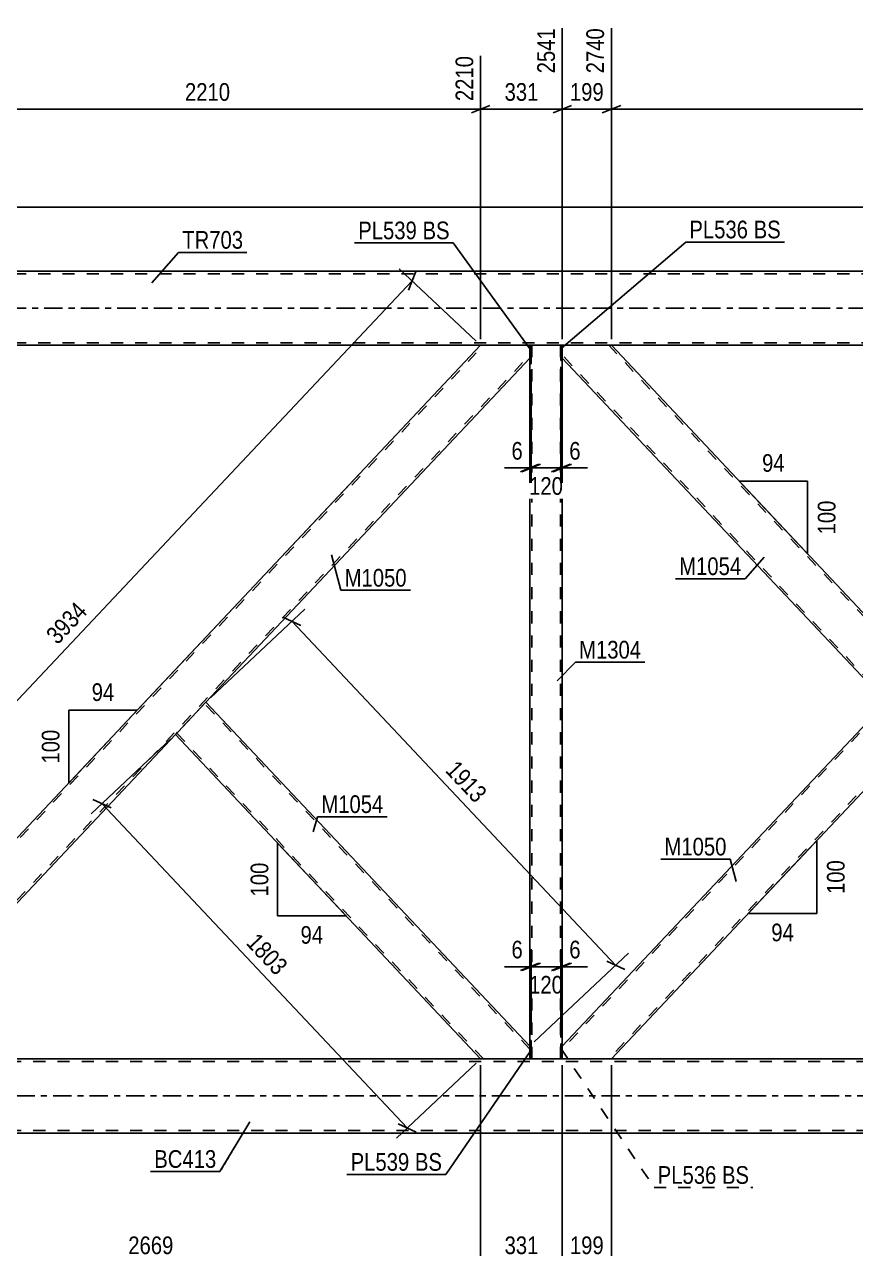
# Model space of a CAD drawing. Header units: millimetres. Extents: x -170 to 1019, y -677 to 164.
# Drawn here: x 14.6 to 149.1, y -152.3 to 46 of the extents above; entities that cross this region are included whole.
import ezdxf

# ---------------------------------------------------------------- set-up
doc = ezdxf.new("R2010")
doc.units = ezdxf.units.MM
for name, pattern in [('DXK_LINE_DOT2', [3.9198, 1.9599, -1.9599]), ('DXK_LINE_DOT3', [5.9187, 2.979, -0.9799, 0.9799, -0.9799]), ('DXK_LINE_DOT4', [0.9408, 0.4704, -0.4704])]:
    doc.linetypes.add(name, pattern=pattern)
doc.styles.add('Arial Narrow', font='ARIALN.TTF', dxfattribs={"height": 0.2})

# ---------------------------------------------------------------- blocks, each defined once
blk = doc.blocks.new('Part-570387359-7897 - 7578')
at = {"color": 7, "linetype": 'DXK_LINE_DOT2'}
for p, q in [((96.36, -6), (96.6, -6)), ((96.36, -6), (96.36, -8.98)), ((96.6, -6), (96.6, -8.98)), ((96.36, -8.98), (96.6, -8.98))]:
    blk.add_line(p, q, dxfattribs=at)
blk = doc.blocks.new('Part-570387359-7892 - 7578')
at = {"color": 2, "linetype": 'Continuous'}
for p, q in [((101.64, -6), (101.4, -6)), ((101.4, -6), (101.4, -8.46)), ((101.64, -8.46), (101.64, -6)), ((101.4, -8.46), (101.64, -8.46))]:
    blk.add_line(p, q, dxfattribs=at)
blk = doc.blocks.new('Part-570387359-7697 - 7578')
at = {"color": 7, "linetype": 'DXK_LINE_DOT2'}
for p, q in [((208.86, -6), (101.64, -120)), ((216.36, -7.59), (109.15, -121.6)), ((208.48, -6), (208.42, -6)), ((216.36, -6), (212.5, -6)), ((216.36, -6.48), (216.36, -6)), ((216.36, -8.06), (216.36, -7.13)), ((159, -58.55), (154.06, -63.8)), ((163.94, -63.8), (159, -69.05)), ((101.64, -121.6), (101.64, -119.54)), ((108.71, -121.6), (109.33, -121.6)), ((109.59, -121.6), (109.52, -121.6))]:
    blk.add_line(p, q, dxfattribs=at)
at = {"color": 2, "linetype": 'Continuous'}
for p, q in [((208.42, -6), (159, -58.55)), ((208.48, -6), (208.48, -6)), ((212.5, -6), (208.48, -6)), ((216.36, -7.13), (216.36, -6.48)), ((216.36, -8.06), (163.94, -63.8)), ((154.06, -63.8), (101.64, -119.54)), ((159, -69.05), (109.59, -121.6)), ((108.71, -121.6), (101.64, -121.6)), ((109.52, -121.6), (108.71, -121.6)), ((109.52, -121.6), (109.52, -121.6))]:
    blk.add_line(p, q, dxfattribs=at)
blk = doc.blocks.new('Part-570387359-7712 - 7578')
at = {"color": 2, "linetype": 'Continuous'}
for p, q in [((101.64, -6), (109.52, -6)), ((159, -58.55), (109.59, -6)), ((154.06, -63.8), (101.64, -8.06)), ((158.56, -59.01), (154.06, -63.8)), ((158.56, -59.01), (158.87, -58.68)), ((159, -58.55), (158.87, -58.68))]:
    blk.add_line(p, q, dxfattribs=at)
at = {"color": 7, "linetype": 'DXK_LINE_DOT2'}
for p, q in [((101.64, -8.06), (101.64, -6)), ((154.28, -63.57), (101.64, -7.59)), ((158.78, -58.78), (109.15, -6)), ((109.15, -6), (109.59, -6)), ((158.73, -58.83), (158.56, -59.01)), ((158.87, -58.68), (158.78, -58.78)), ((154.28, -63.57), (154.3, -63.55))]:
    blk.add_line(p, q, dxfattribs=at)
blk = doc.blocks.new('Part-570387359-7717 - 7578')
at = {"color": 2, "linetype": 'Continuous'}
for p, q in [((-18.36, -119.54), (88.42, -6)), ((96.36, -6), (88.48, -6)), ((96.36, -6), (96.36, -7.13)), ((96.36, -8.06), (43.94, -63.8)), ((-10.41, -121.6), (39, -69.05)), ((-18.36, -121.6), (-18.36, -119.54)), ((-18.36, -121.6), (-10.48, -121.6))]:
    blk.add_line(p, q, dxfattribs=at)
at = {"color": 7, "linetype": 'DXK_LINE_DOT2'}
for p, q in [((-18.36, -120), (88.86, -6)), ((-10.85, -121.6), (96.36, -7.59)), ((88.48, -6), (88.42, -6)), ((96.36, -8.06), (96.36, -7.13)), ((43.94, -63.8), (39, -69.05)), ((-10.48, -121.6), (-10.41, -121.6))]:
    blk.add_line(p, q, dxfattribs=at)
blk = doc.blocks.new('Part-570387359-7814 - 7578')
at = {"color": 7, "linetype": 'DXK_LINE_DOT2'}
for p, q in [((101.64, -6), (96.36, -6)), ((96.36, -8.98), (96.36, -6)), ((96.68, -121.6), (96.68, -6)), ((101.32, -121.6), (101.32, -6)), ((101.64, -8.46), (101.64, -6)), ((96.36, -121.6), (96.36, -118.62)), ((101.64, -121.6), (101.64, -119.14)), ((101.64, -121.6), (96.36, -121.6))]:
    blk.add_line(p, q, dxfattribs=at)
at = {"color": 2, "linetype": 'Continuous'}
for p, q in [((96.36, -118.62), (96.36, -8.98)), ((101.64, -119.14), (101.64, -8.46))]:
    blk.add_line(p, q, dxfattribs=at)
blk = doc.blocks.new('Part-570387359-7854 - 7578')
at = {"color": 2, "linetype": 'Continuous'}
for p, q in [((39.44, -68.59), (43.94, -63.8)), ((96.36, -119.54), (43.94, -63.8)), ((39, -69.05), (39.13, -68.92)), ((88.42, -121.6), (39, -69.05)), ((39.13, -68.92), (39.44, -68.59)), ((96.36, -121.6), (96.36, -120.47)), ((88.48, -121.6), (96.36, -121.6))]:
    blk.add_line(p, q, dxfattribs=at)
at = {"color": 7, "linetype": 'DXK_LINE_DOT2'}
for p, q in [((96.36, -120), (43.72, -64.03)), ((39.36, -68.68), (39.13, -68.92)), ((39.22, -68.82), (39.24, -68.8)), ((88.86, -121.6), (39.22, -68.82)), ((39.27, -68.77), (39.44, -68.59)), ((96.36, -120.47), (96.36, -119.54)), ((88.48, -121.6), (88.42, -121.6))]:
    blk.add_line(p, q, dxfattribs=at)
blk = doc.blocks.new('Part-570387359-7968 - 7578')
at = {"color": 2, "linetype": 'Continuous'}
for p, q in [((96.6, -118.62), (96.36, -118.62)), ((96.36, -118.62), (96.36, -121.6)), ((96.6, -118.62), (96.6, -121.6)), ((96.6, -121.6), (96.36, -121.6))]:
    blk.add_line(p, q, dxfattribs=at)
blk = doc.blocks.new('Part-570387359-7887 - 7578')
at = {"color": 7, "linetype": 'DXK_LINE_DOT2'}
for p, q in [((101.4, -6), (101.64, -6)), ((101.4, -6), (101.4, -8.46)), ((101.64, -6), (101.64, -8.46)), ((101.4, -8.46), (101.64, -8.46))]:
    blk.add_line(p, q, dxfattribs=at)
blk = doc.blocks.new('Part-570387359-7902 - 7578')
at = {"color": 2, "linetype": 'Continuous'}
for p, q in [((96.6, -6), (96.36, -6)), ((96.36, -6), (96.36, -8.98)), ((96.6, -8.98), (96.6, -6)), ((96.36, -8.98), (96.6, -8.98))]:
    blk.add_line(p, q, dxfattribs=at)
blk = doc.blocks.new('Part-570387359-7927 - 7578')
at = {"color": 7, "linetype": 'DXK_LINE_DOT2'}
for p, q in [((798, -122), (-40, -122)), ((798, -121.6), (-18.36, -121.6)), ((96.36, -121.6), (88.48, -121.6)), ((96.6, -121.6), (96.36, -121.6)), ((109.52, -121.6), (101.4, -121.6)), ((798, -133.2), (-40, -133.2)), ((798, -133.6), (-27.5, -133.6))]:
    blk.add_line(p, q, dxfattribs=at)
at = {"color": 2, "linetype": 'Continuous'}
for p, q in [((88.48, -121.6), (-10.48, -121.6)), ((96.36, -121.6), (96.36, -121.6)), ((101.4, -121.6), (96.6, -121.6)), ((208.48, -121.6), (109.52, -121.6)), ((206.43, -133.6), (-14.5, -133.6))]:
    blk.add_line(p, q, dxfattribs=at)
at = {"color": 7, "linetype": 'DXK_LINE_DOT3'}
blk.add_line((-40, -127.6), (798, -127.6), dxfattribs=at)
blk = doc.blocks.new('Part-570387359-7932 - 7578')
at = {"color": 2, "linetype": 'Continuous'}
for p, q in [((217, 6), (0, 6)), ((88.48, -6), (0, -6)), ((96.36, -6), (96.36, -6)), ((101.4, -6), (96.6, -6)), ((208.48, -6), (109.52, -6))]:
    blk.add_line(p, q, dxfattribs=at)
at = {"color": 7, "linetype": 'DXK_LINE_DOT2'}
for p, q in [((838, 5.6), (0, 5.6)), ((838, -5.6), (0, -5.6)), ((96.36, -6), (88.48, -6)), ((96.6, -6), (96.36, -6)), ((109.52, -6), (101.4, -6))]:
    blk.add_line(p, q, dxfattribs=at)
at = {"color": 7, "linetype": 'DXK_LINE_DOT3'}
blk.add_line((0, 0), (838, 0), dxfattribs=at)
blk = doc.blocks.new('Part-570387359-7953 - 7578')
at = {"color": 7, "linetype": 'DXK_LINE_DOT2'}
for p, q in [((101.4, -121.6), (101.4, -119.14)), ((101.64, -119.14), (101.4, -119.14)), ((101.64, -121.6), (101.64, -119.14)), ((101.64, -121.6), (101.4, -121.6))]:
    blk.add_line(p, q, dxfattribs=at)
blk = doc.blocks.new('Part-570387359-7958 - 7578')
at = {"color": 2, "linetype": 'Continuous'}
for p, q in [((101.64, -119.14), (101.4, -119.14)), ((101.4, -119.14), (101.4, -121.6)), ((101.64, -119.14), (101.64, -121.6)), ((101.64, -121.6), (101.4, -121.6))]:
    blk.add_line(p, q, dxfattribs=at)
blk = doc.blocks.new('Part-570387359-7963 - 7578')
at = {"color": 7, "linetype": 'DXK_LINE_DOT2'}
for p, q in [((96.36, -121.6), (96.36, -118.62)), ((96.6, -118.62), (96.36, -118.62)), ((96.6, -121.6), (96.6, -118.62)), ((96.6, -121.6), (96.36, -121.6))]:
    blk.add_line(p, q, dxfattribs=at)
blk = doc.blocks.new('StraightDimension-570387359-18061 - 7578')
at = {"color": 7, "linetype": 'Continuous'}
for p, q in [((96.6, -117.62), (96.6, -104.26)), ((101.4, -118.14), (101.4, -104.26)), ((95.1, -107.26), (98.1, -106.06)), ((96.6, -106.66), (101.4, -106.66)), ((102.9, -106.06), (99.9, -107.26))]:
    blk.add_line(p, q, dxfattribs=at)
at = {"color": 0}
blk.add_wipeout([(102.34, -111.61), (102.34, -107.41), (95.66, -107.41), (95.66, -111.61)], dxfattribs=at)
at = {"color": 3, "style": 'Arial Narrow'}
blk.add_text('120', height=2.863, dxfattribs=at).set_placement((96.26, -111.01))
blk = doc.blocks.new('StraightDimension-570387359-8677 - 7578')
at = {"color": 7, "linetype": 'Continuous'}
for p, q in [((109.59, -122.6), (109.59, -163.18)), ((208.42, -122.6), (208.42, -163.18)), ((111.09, -153.97), (108.09, -155.17)), ((109.59, -154.57), (208.42, -154.57)), ((206.92, -155.17), (209.92, -153.97))]:
    blk.add_line(p, q, dxfattribs=at)
at = {"color": 0}
blk.add_wipeout([(163.26, -153.82), (163.26, -149.62), (154.74, -149.62), (154.74, -153.82)], dxfattribs=at)
at = {"color": 0, "linetype": 'Continuous'}
blk.add_wipeout([(207.82, -155.27), (203.62, -155.27), (203.62, -163.78), (207.82, -163.78)], dxfattribs=at)
at = {"color": 3, "style": 'Arial Narrow'}
blk.add_text('2471', height=2.863, dxfattribs=at).set_placement((155.34, -153.22))
at = {"color": 3, "linetype": 'Continuous', "style": 'Arial Narrow'}
blk.add_text('6210', height=2.863, rotation=90.0002, dxfattribs=at).set_placement((207.22, -163.18))
blk = doc.blocks.new('StraightDimension-570387359-8456 - 7578')
at = {"color": 7, "linetype": 'Continuous'}
blk.add_line((216.48, 16.4), (-70.52, 16.4), dxfattribs=at)
blk = doc.blocks.new('StraightDimension-570387359-17976 - 7578')
at = {"color": 7, "linetype": 'Continuous'}
for p, q in [((101.4, -9.46), (101.4, -28.72)), ((96.6, -9.98), (96.6, -28.72)), ((95.1, -26.47), (98.1, -25.27)), ((102.9, -25.27), (99.9, -26.47)), ((96.6, -25.87), (101.4, -25.87))]:
    blk.add_line(p, q, dxfattribs=at)
at = {"color": 0}
blk.add_wipeout([(102.34, -30.82), (102.34, -26.62), (95.66, -26.62), (95.66, -30.82)], dxfattribs=at)
at = {"color": 3, "style": 'Arial Narrow'}
blk.add_text('120', height=2.863, dxfattribs=at).set_placement((96.26, -30.22))
blk = doc.blocks.new('StraightDimension-570387359-8247 - 7578')
at = {"color": 7, "linetype": 'Continuous'}
for p, q in [((38.27, -69.74), (25.36, -81.88)), ((28.58, -80.92), (25.65, -79.55)), ((27.11, -80.23), (76.53, -132.78)), ((87.69, -122.29), (74.78, -134.42)), ((75.06, -132.1), (77.99, -133.46))]:
    blk.add_line(p, q, dxfattribs=at)
at = {"color": 0}
blk.add_wipeout([(55.28, -109.09), (58.34, -106.22), (52.51, -100.02), (49.45, -102.89)], dxfattribs=at)
at = {"color": 3, "style": 'Arial Narrow'}
blk.add_text('1803', height=2.863, rotation=-46.7591, dxfattribs=at).set_placement((50.3, -102.92))
blk = doc.blocks.new('StraightDimension-570387359-18062 - 7578')
at = {"color": 7, "linetype": 'Continuous'}
for p, q in [((96.36, -117.62), (96.36, -103.81)), ((96.6, -117.62), (96.6, -103.81)), ((94.86, -107.26), (97.86, -106.06)), ((98.1, -106.06), (95.1, -107.26)), ((96.36, -106.66), (96.6, -106.66))]:
    blk.add_line(p, q, dxfattribs=at)
at = {"color": 0}
blk.add_wipeout([(95.84, -105.91), (95.84, -101.71), (92.81, -101.71), (92.81, -105.91)], dxfattribs=at)
at = {"color": 7, "linetype": 'Continuous'}
blk.add_line((96.36, -106.66), (92.28, -106.66), dxfattribs=at)
blk.add_line((96.36, -106.66), (92.28, -106.66), dxfattribs=at)
at = {"color": 3, "style": 'Arial Narrow'}
blk.add_text('6', height=2.86, dxfattribs=at).set_placement((93.41, -105.31))
blk = doc.blocks.new('StraightDimension-570387359-17975 - 7578')
at = {"color": 7, "linetype": 'Continuous'}
for p, q in [((101.4, -9.46), (101.4, -28.27)), ((101.64, -9.46), (101.64, -28.27)), ((99.9, -26.47), (102.9, -25.27)), ((103.14, -25.27), (100.14, -26.47)), ((101.4, -25.87), (101.64, -25.87))]:
    blk.add_line(p, q, dxfattribs=at)
at = {"color": 0}
blk.add_wipeout([(105.19, -25.12), (105.19, -20.92), (102.17, -20.92), (102.17, -25.12)], dxfattribs=at)
at = {"color": 7, "linetype": 'Continuous'}
blk.add_line((101.64, -25.87), (105.72, -25.87), dxfattribs=at)
blk.add_line((101.64, -25.87), (105.72, -25.87), dxfattribs=at)
at = {"color": 3, "style": 'Arial Narrow'}
blk.add_text('6', height=2.86, dxfattribs=at).set_placement((102.77, -24.52))
blk = doc.blocks.new('AngleDimension-570387359-9234 - 7578')
at = {"color": 7, "linetype": 'Continuous'}
for p, q in [((55.54, -86.64), (66.64, -98.44)), ((55.54, -86.64), (55.54, -98.44)), ((60.39, -91.8), (66.64, -98.44)), ((55.54, -98.44), (66.64, -98.44))]:
    blk.add_line(p, q, dxfattribs=at)
at = {"color": 0}
for points in [[(54.64, -89.2), (50.44, -89.2), (50.44, -95.88), (54.64, -95.88)], [(63.51, -103.54), (63.51, -99.34), (58.66, -99.34), (58.66, -103.54)]]:
    blk.add_wipeout(points, dxfattribs=at)
at = {"color": 3, "style": 'Arial Narrow'}
blk.add_text('100', height=2.863, rotation=90.0002, dxfattribs=at).set_placement((54.04, -95.28))
blk.add_text('94', height=2.863, dxfattribs=at).set_placement((59.26, -102.94))
blk = doc.blocks.new('StraightDimension-570387359-8693 - 7578')
at = {"color": 7, "linetype": 'Continuous'}
for p, q in [((101.64, -122.6), (101.64, -163.18)), ((109.59, -122.6), (109.59, -163.18)), ((100.14, -155.17), (103.14, -153.97)), ((101.64, -154.57), (109.59, -154.57)), ((111.09, -153.97), (108.09, -155.17))]:
    blk.add_line(p, q, dxfattribs=at)
at = {"color": 0}
blk.add_wipeout([(108.96, -153.82), (108.96, -149.62), (102.27, -149.62), (102.27, -153.82)], dxfattribs=at)
at = {"color": 0, "linetype": 'Continuous'}
blk.add_wipeout([(108.99, -155.27), (104.79, -155.27), (104.79, -163.78), (108.99, -163.78)], dxfattribs=at)
at = {"color": 3, "style": 'Arial Narrow'}
blk.add_text('199', height=2.863, dxfattribs=at).set_placement((102.87, -153.22))
at = {"color": 3, "linetype": 'Continuous', "style": 'Arial Narrow'}
blk.add_text('3740', height=2.863, rotation=90.0002, dxfattribs=at).set_placement((108.39, -163.18))
blk = doc.blocks.new('StraightDimension-570387359-8717 - 7578')
at = {"color": 7, "linetype": 'Continuous'}
for p, q in [((-18.36, -122.6), (-18.36, -161.35)), ((88.42, -122.6), (88.42, -163.18)), ((-16.86, -153.97), (-19.86, -155.17)), ((-18.36, -154.57), (88.42, -154.57)), ((86.92, -155.17), (89.92, -153.97))]:
    blk.add_line(p, q, dxfattribs=at)
at = {"color": 0}
blk.add_wipeout([(39.28, -153.82), (39.28, -149.62), (30.77, -149.62), (30.77, -153.82)], dxfattribs=at)
at = {"color": 0, "linetype": 'Continuous'}
blk.add_wipeout([(87.82, -155.27), (83.62, -155.27), (83.62, -163.78), (87.82, -163.78)], dxfattribs=at)
at = {"color": 3, "style": 'Arial Narrow'}
blk.add_text('2669', height=2.863, dxfattribs=at).set_placement((31.37, -153.22))
at = {"color": 3, "linetype": 'Continuous', "style": 'Arial Narrow'}
blk.add_text('3210', height=2.863, rotation=90.0002, dxfattribs=at).set_placement((87.22, -163.18))
blk = doc.blocks.new('StraightDimension-570387359-8760 - 7578')
at = {"color": 7, "linetype": 'Continuous'}
for p, q in [((101.64, -5), (101.64, 45.37)), ((88.42, -5), (88.42, 40.87)), ((89.92, 32.86), (86.92, 31.66)), ((88.42, 32.26), (101.64, 32.26)), ((100.14, 31.66), (103.14, 32.86))]:
    blk.add_line(p, q, dxfattribs=at)
at = {"color": 0}
blk.add_wipeout([(98.37, 33.01), (98.37, 37.21), (91.69, 37.21), (91.69, 33.01)], dxfattribs=at)
at = {"color": 0, "linetype": 'Continuous'}
blk.add_wipeout([(101.04, 45.97), (96.84, 45.97), (96.84, 37.46), (101.04, 37.46)], dxfattribs=at)
at = {"color": 3, "linetype": 'Continuous', "style": 'Arial Narrow'}
blk.add_text('2541', height=2.863, rotation=90.0002, dxfattribs=at).set_placement((100.44, 38.06))
at = {"color": 3, "style": 'Arial Narrow'}
blk.add_text('331', height=2.863, dxfattribs=at).set_placement((92.29, 33.61))
blk = doc.blocks.new('StraightDimension-570387359-8268 - 7578')
at = {"color": 7, "linetype": 'Continuous'}
for p, q in [((44.67, -63.11), (59.95, -48.75)), ((59.33, -51.38), (56.4, -50.02)), ((57.87, -50.7), (110.29, -106.44)), ((97.09, -118.85), (112.36, -104.49)), ((108.82, -105.76), (111.75, -107.12))]:
    blk.add_line(p, q, dxfattribs=at)
at = {"color": 0}
blk.add_wipeout([(87.54, -81.16), (90.6, -78.28), (84.77, -72.08), (81.71, -74.96)], dxfattribs=at)
at = {"color": 3, "style": 'Arial Narrow'}
blk.add_text('1913', height=2.863, rotation=-46.7591, dxfattribs=at).set_placement((82.56, -74.98))
blk = doc.blocks.new('StraightDimension-570387359-8283 - 7578')
at = {"color": 7, "linetype": 'Continuous'}
for p, q in [((87.69, -5.31), (75.24, 6.4)), ((-30.49, -110.19), (77.31, 4.44)), ((76.72, 2.94), (77.9, 5.95)), ((-19.09, -120.91), (-32.57, -108.24)), ((-29.9, -108.69), (-31.08, -111.69))]:
    blk.add_line(p, q, dxfattribs=at)
at = {"color": 0}
blk.add_wipeout([(25.78, -49.26), (22.72, -46.38), (16.89, -52.58), (19.95, -55.46)], dxfattribs=at)
at = {"color": 3, "style": 'Arial Narrow'}
blk.add_text('3934', height=2.863, rotation=46.7591, dxfattribs=at).set_placement((19.92, -54.61))
blk = doc.blocks.new('AngleDimension-570387359-19890 - 7578')
at = {"color": 7, "linetype": 'Continuous'}
for p, q in [((130.26, -27.99), (130.26, -27.99)), ((141.36, -27.99), (130.26, -27.99)), ((141.36, -39.79), (130.26, -27.99)), ((141.36, -39.79), (141.36, -27.99))]:
    blk.add_line(p, q, dxfattribs=at)
at = {"color": 0}
for points in [[(138.24, -27.09), (138.24, -22.89), (133.38, -22.89), (133.38, -27.09)], [(146.46, -30.55), (142.26, -30.55), (142.26, -37.23), (146.46, -37.23)]]:
    blk.add_wipeout(points, dxfattribs=at)
at = {"color": 3, "style": 'Arial Narrow'}
blk.add_text('94', height=2.863, dxfattribs=at).set_placement((133.98, -26.49))
blk.add_text('100', height=2.863, rotation=90.0002, dxfattribs=at).set_placement((145.86, -36.63))
blk = doc.blocks.new('StraightDimension-570387359-8705 - 7578')
at = {"color": 7, "linetype": 'Continuous'}
for p, q in [((88.42, -122.6), (88.42, -163.18)), ((101.64, -122.6), (101.64, -163.18)), ((89.92, -153.97), (86.92, -155.17)), ((88.42, -154.57), (101.64, -154.57)), ((100.14, -155.17), (103.14, -153.97))]:
    blk.add_line(p, q, dxfattribs=at)
at = {"color": 0}
blk.add_wipeout([(98.37, -153.82), (98.37, -149.62), (91.69, -149.62), (91.69, -153.82)], dxfattribs=at)
at = {"color": 0, "linetype": 'Continuous'}
blk.add_wipeout([(101.04, -155.27), (96.84, -155.27), (96.84, -163.78), (101.04, -163.78)], dxfattribs=at)
at = {"color": 3, "style": 'Arial Narrow'}
blk.add_text('331', height=2.863, dxfattribs=at).set_placement((92.29, -153.22))
at = {"color": 3, "linetype": 'Continuous', "style": 'Arial Narrow'}
blk.add_text('3541', height=2.863, rotation=90.0002, dxfattribs=at).set_placement((100.44, -163.18))
blk = doc.blocks.new('StraightDimension-570387359-8758 - 7578')
at = {"color": 7, "linetype": 'Continuous'}
for p, q in [((109.59, -5), (109.59, 45.37)), ((208.42, -5), (208.42, 40.87)), ((111.09, 32.86), (108.09, 31.66)), ((109.59, 32.26), (208.42, 32.26)), ((206.92, 31.66), (209.92, 32.86))]:
    blk.add_line(p, q, dxfattribs=at)
at = {"color": 0, "linetype": 'Continuous'}
blk.add_wipeout([(207.82, 41.47), (203.62, 41.47), (203.62, 32.96), (207.82, 32.96)], dxfattribs=at)
at = {"color": 0}
blk.add_wipeout([(163.26, 33.01), (163.26, 37.21), (154.74, 37.21), (154.74, 33.01)], dxfattribs=at)
at = {"color": 3, "linetype": 'Continuous', "style": 'Arial Narrow'}
blk.add_text('5210', height=2.863, rotation=90.0002, dxfattribs=at).set_placement((207.22, 33.56))
at = {"color": 3, "style": 'Arial Narrow'}
blk.add_text('2471', height=2.863, dxfattribs=at).set_placement((155.34, 33.61))
blk = doc.blocks.new('StraightDimension-570387359-8759 - 7578')
at = {"color": 7, "linetype": 'Continuous'}
for p, q in [((101.64, -5), (101.64, 45.37)), ((109.59, -5), (109.59, 45.37)), ((100.14, 31.66), (103.14, 32.86)), ((101.64, 32.26), (109.59, 32.26)), ((111.09, 32.86), (108.09, 31.66))]:
    blk.add_line(p, q, dxfattribs=at)
at = {"color": 0}
blk.add_wipeout([(108.96, 33.01), (108.96, 37.21), (102.27, 37.21), (102.27, 33.01)], dxfattribs=at)
at = {"color": 0, "linetype": 'Continuous'}
blk.add_wipeout([(108.99, 45.97), (104.79, 45.97), (104.79, 37.46), (108.99, 37.46)], dxfattribs=at)
at = {"color": 3, "linetype": 'Continuous', "style": 'Arial Narrow'}
blk.add_text('2740', height=2.863, rotation=90.0002, dxfattribs=at).set_placement((108.39, 38.06))
at = {"color": 3, "style": 'Arial Narrow'}
blk.add_text('199', height=2.863, dxfattribs=at).set_placement((102.87, 33.61))
blk = doc.blocks.new('StraightDimension-570387359-8761 - 7578')
at = {"color": 7, "linetype": 'Continuous'}
for p, q in [((88.42, -5), (88.42, 40.87)), ((0, 7), (0, 35.39)), ((1.5, 32.86), (-1.5, 31.66)), ((0, 32.26), (88.42, 32.26)), ((86.92, 31.66), (89.92, 32.86))]:
    blk.add_line(p, q, dxfattribs=at)
at = {"color": 0, "linetype": 'Continuous'}
for points in [[(87.82, 41.47), (83.62, 41.47), (83.62, 32.96), (87.82, 32.96)], [(-0.6, 35.99), (-4.8, 35.99), (-4.8, 32.96), (-0.6, 32.96)]]:
    blk.add_wipeout(points, dxfattribs=at)
at = {"color": 0}
blk.add_wipeout([(48.46, 33.01), (48.46, 37.21), (39.95, 37.21), (39.95, 33.01)], dxfattribs=at)
at = {"color": 3, "linetype": 'Continuous', "style": 'Arial Narrow'}
for s, height, p in [('2210', 2.863, (87.22, 33.56)), ('0', 2.86, (-1.2, 33.56))]:
    blk.add_text(s, height=height, rotation=90.0002, dxfattribs=at).set_placement(p)
at = {"color": 3, "style": 'Arial Narrow'}
blk.add_text('2210', height=2.863, dxfattribs=at).set_placement((40.55, 33.61))
blk = doc.blocks.new('AngleDimension-570387359-9220 - 7578')
at = {"color": 7, "linetype": 'Continuous'}
for p, q in [((69.08, -26.57), (32.83, -65.11)), ((21.73, -65.11), (32.83, -65.11)), ((21.73, -76.91), (32.83, -65.11)), ((21.73, -76.91), (21.73, -65.11))]:
    blk.add_line(p, q, dxfattribs=at)
at = {"color": 0}
for points in [[(29.71, -64.21), (29.71, -60.01), (24.85, -60.01), (24.85, -64.21)], [(20.83, -67.67), (16.63, -67.67), (16.63, -74.35), (20.83, -74.35)]]:
    blk.add_wipeout(points, dxfattribs=at)
at = {"color": 3, "style": 'Arial Narrow'}
blk.add_text('94', height=2.863, dxfattribs=at).set_placement((25.45, -63.61))
blk.add_text('100', height=2.863, rotation=90.0002, dxfattribs=at).set_placement((20.23, -73.75))
blk = doc.blocks.new('StraightDimension-570387359-17977 - 7578')
at = {"color": 7, "linetype": 'Continuous'}
for p, q in [((96.36, -9.98), (96.36, -28.27)), ((96.6, -9.98), (96.6, -28.27)), ((94.86, -26.47), (97.86, -25.27)), ((98.1, -25.27), (95.1, -26.47)), ((96.36, -25.87), (96.6, -25.87))]:
    blk.add_line(p, q, dxfattribs=at)
at = {"color": 0}
blk.add_wipeout([(95.84, -25.12), (95.84, -20.92), (92.81, -20.92), (92.81, -25.12)], dxfattribs=at)
at = {"color": 7, "linetype": 'Continuous'}
blk.add_line((96.36, -25.87), (92.28, -25.87), dxfattribs=at)
blk.add_line((96.36, -25.87), (92.28, -25.87), dxfattribs=at)
at = {"color": 3, "style": 'Arial Narrow'}
blk.add_text('6', height=2.86, dxfattribs=at).set_placement((93.41, -24.52))
blk = doc.blocks.new('StraightDimension-570387359-18060 - 7578')
at = {"color": 7, "linetype": 'Continuous'}
for p, q in [((101.4, -118.14), (101.4, -103.81)), ((101.64, -118.14), (101.64, -103.81)), ((99.9, -107.26), (102.9, -106.06)), ((103.14, -106.06), (100.14, -107.26)), ((101.4, -106.66), (101.64, -106.66))]:
    blk.add_line(p, q, dxfattribs=at)
at = {"color": 0}
blk.add_wipeout([(105.19, -105.91), (105.19, -101.71), (102.17, -101.71), (102.17, -105.91)], dxfattribs=at)
at = {"color": 7, "linetype": 'Continuous'}
blk.add_line((101.64, -106.66), (105.72, -106.66), dxfattribs=at)
blk.add_line((101.64, -106.66), (105.72, -106.66), dxfattribs=at)
at = {"color": 3, "style": 'Arial Narrow'}
blk.add_text('6', height=2.86, dxfattribs=at).set_placement((102.77, -105.31))
blk = doc.blocks.new('AngleDimension-570387359-19904 - 7578')
at = {"color": 7, "linetype": 'Continuous'}
for p, q in [((142.84, -86.24), (131.75, -98.04)), ((142.84, -86.24), (142.84, -98.04)), ((141.68, -87.47), (131.75, -98.04)), ((142.84, -98.04), (131.75, -98.04))]:
    blk.add_line(p, q, dxfattribs=at)
at = {"color": 0}
for points in [[(147.94, -88.79), (143.74, -88.79), (143.74, -95.48), (147.94, -95.48)], [(139.72, -103.14), (139.72, -98.94), (134.87, -98.94), (134.87, -103.14)]]:
    blk.add_wipeout(points, dxfattribs=at)
at = {"color": 3, "style": 'Arial Narrow'}
blk.add_text('100', height=2.863, rotation=90.0002, dxfattribs=at).set_placement((147.34, -94.88))
blk.add_text('94', height=2.863, dxfattribs=at).set_placement((135.47, -102.54))
blk = doc.blocks.new('Mark-570387359-7603 - 7578')
at = {"color": 0}
blk.add_wipeout([(45.62, -139.24), (45.62, -136.24), (35.58, -136.24), (35.58, -139.24)], dxfattribs=at)
blk.add_wipeout([(45.62, -139.24), (45.62, -136.24), (35.58, -136.24), (35.58, -139.24)], dxfattribs=at)
at = {"color": 30, "linetype": 'DXK_LINE_DOT4'}
for p in [(51.04, -131.81), (34.98, -139.84)]:
    blk.add_line(p, (46.22, -139.84), dxfattribs=at)
at = {"color": 3, "style": 'Arial Narrow'}
blk.add_text('BC451', height=2.863, dxfattribs=at).set_placement((35.58, -139.24))
blk = doc.blocks.new('Mark-570387359-7693 - 7578')
at = {"color": 0}
blk.add_wipeout([(128.24, -88.64), (128.24, -85.64), (118.18, -85.64), (118.18, -88.64)], dxfattribs=at)
blk.add_wipeout([(128.24, -88.64), (128.24, -85.64), (118.18, -85.64), (118.18, -88.64)], dxfattribs=at)
at = {"color": 30, "linetype": 'Continuous'}
for p in [(117.58, -89.24), (129.81, -92.86)]:
    blk.add_line(p, (128.84, -89.24), dxfattribs=at)
at = {"color": 3, "style": 'Arial Narrow'}
blk.add_text('M1050', height=2.863, dxfattribs=at).set_placement((118.18, -88.64))
blk = doc.blocks.new('Mark-570387359-7708 - 7578')
at = {"color": 0}
blk.add_wipeout([(130.62, -43.22), (130.62, -40.22), (120.56, -40.22), (120.56, -43.22)], dxfattribs=at)
blk.add_wipeout([(130.62, -43.22), (130.62, -40.22), (120.56, -40.22), (120.56, -43.22)], dxfattribs=at)
at = {"color": 30, "linetype": 'Continuous'}
for p in [(134.31, -40.32), (119.96, -43.82)]:
    blk.add_line(p, (131.22, -43.82), dxfattribs=at)
at = {"color": 3, "style": 'Arial Narrow'}
blk.add_text('M1054', height=2.863, dxfattribs=at).set_placement((120.56, -43.22))
blk = doc.blocks.new('Mark-570387359-7713 - 7578')
at = {"color": 0}
blk.add_wipeout([(76.45, -45.09), (76.45, -42.09), (66.4, -42.09), (66.4, -45.09)], dxfattribs=at)
blk.add_wipeout([(76.45, -45.09), (76.45, -42.09), (66.4, -42.09), (66.4, -45.09)], dxfattribs=at)
at = {"color": 30, "linetype": 'Continuous'}
for p, q in [((64.27, -39.94), (65.8, -45.69)), ((65.8, -45.69), (77.05, -45.69))]:
    blk.add_line(p, q, dxfattribs=at)
at = {"color": 3, "style": 'Arial Narrow'}
blk.add_text('M1050', height=2.863, dxfattribs=at).set_placement((66.4, -45.09))
blk = doc.blocks.new('Mark-570387359-7810 - 7578')
at = {"color": 0}
blk.add_wipeout([(114.42, -56.74), (114.42, -53.74), (104.36, -53.74), (104.36, -56.74)], dxfattribs=at)
blk.add_wipeout([(114.42, -56.74), (114.42, -53.74), (104.36, -53.74), (104.36, -56.74)], dxfattribs=at)
at = {"color": 30, "linetype": 'Continuous'}
for p, q in [((100.79, -60.34), (103.76, -57.34)), ((103.76, -57.34), (115.02, -57.34))]:
    blk.add_line(p, q, dxfattribs=at)
at = {"color": 3, "style": 'Arial Narrow'}
blk.add_text('M1304', height=2.863, dxfattribs=at).set_placement((104.36, -56.74))
blk = doc.blocks.new('Mark-570387359-7850 - 7578')
at = {"color": 0}
blk.add_wipeout([(72.68, -81.76), (72.68, -78.76), (62.63, -78.76), (62.63, -81.76)], dxfattribs=at)
blk.add_wipeout([(72.68, -81.76), (72.68, -78.76), (62.63, -78.76), (62.63, -81.76)], dxfattribs=at)
at = {"color": 30, "linetype": 'Continuous'}
for p, q in [((61.32, -84.82), (62.03, -82.36)), ((62.03, -82.36), (73.28, -82.36))]:
    blk.add_line(p, q, dxfattribs=at)
at = {"color": 3, "style": 'Arial Narrow'}
blk.add_text('M1054', height=2.863, dxfattribs=at).set_placement((62.63, -81.76))
blk = doc.blocks.new('Mark-570387359-7923 - 7578')
at = {"color": 0}
blk.add_wipeout([(45.62, -139.24), (45.62, -136.24), (35.58, -136.24), (35.58, -139.24)], dxfattribs=at)
blk.add_wipeout([(45.62, -139.24), (45.62, -136.24), (35.58, -136.24), (35.58, -139.24)], dxfattribs=at)
at = {"color": 30, "linetype": 'Continuous'}
for p in [(51.04, -131.81), (34.98, -139.84)]:
    blk.add_line(p, (46.22, -139.84), dxfattribs=at)
at = {"color": 3, "style": 'Arial Narrow'}
blk.add_text('BC413', height=2.863, dxfattribs=at).set_placement((35.58, -139.24))
blk = doc.blocks.new('Mark-570387359-7928 - 7578')
at = {"color": 0}
blk.add_wipeout([(49.97, 9.65), (49.97, 12.65), (40.11, 12.65), (40.11, 9.65)], dxfattribs=at)
blk.add_wipeout([(49.97, 9.65), (49.97, 12.65), (40.11, 12.65), (40.11, 9.65)], dxfattribs=at)
at = {"color": 30, "linetype": 'Continuous'}
for p, q in [((35.2, 4.12), (39.51, 9.05)), ((39.51, 9.05), (50.57, 9.05))]:
    blk.add_line(p, q, dxfattribs=at)
at = {"color": 3, "style": 'Arial Narrow'}
blk.add_text('TR703', height=2.863, dxfattribs=at).set_placement((40.11, 9.65))
blk = doc.blocks.new('MarkSet-570387359-9632 - 7578')
at = {"color": 0}
blk.add_wipeout([(78.11, 11.18), (78.11, 14.18), (68.6, 14.18), (68.6, 11.18)], dxfattribs=at)
blk.add_wipeout([(78.11, 11.18), (78.11, 14.18), (68.6, 14.18), (68.6, 11.18)], dxfattribs=at)
at = {"color": 3, "style": 'Arial Narrow'}
blk.add_text('PL539', height=2.863, dxfattribs=at).set_placement((68.6, 11.18))
at = {"color": 0}
blk.add_wipeout([(83.39, 11.18), (83.39, 14.18), (79.01, 14.18), (79.01, 11.18)], dxfattribs=at)
blk.add_wipeout([(83.39, 11.18), (83.39, 14.18), (79.01, 14.18), (79.01, 11.18)], dxfattribs=at)
at = {"color": 30, "linetype": 'Continuous'}
for p in [(68, 10.58), (96.42, -6.61)]:
    blk.add_line(p, (83.99, 10.58), dxfattribs=at)
at = {"color": 3, "style": 'Arial Narrow'}
blk.add_text('BS', height=2.863, dxfattribs=at).set_placement((79.01, 11.18))
blk = doc.blocks.new('MarkSet-570387359-9638 - 7578')
at = {"color": 0}
blk.add_wipeout([(131.72, 11.33), (131.72, 14.33), (122.21, 14.33), (122.21, 11.33)], dxfattribs=at)
blk.add_wipeout([(131.72, 11.33), (131.72, 14.33), (122.21, 14.33), (122.21, 11.33)], dxfattribs=at)
at = {"color": 30, "linetype": 'Continuous'}
blk.add_line((101.46, -6.5), (121.61, 10.73), dxfattribs=at)
at = {"color": 3, "style": 'Arial Narrow'}
blk.add_text('PL536', height=2.863, dxfattribs=at).set_placement((122.21, 11.33))
at = {"color": 0}
blk.add_wipeout([(137, 11.33), (137, 14.33), (132.62, 14.33), (132.62, 11.33)], dxfattribs=at)
blk.add_wipeout([(137, 11.33), (137, 14.33), (132.62, 14.33), (132.62, 11.33)], dxfattribs=at)
at = {"color": 30, "linetype": 'Continuous'}
blk.add_line((121.61, 10.73), (137.6, 10.73), dxfattribs=at)
at = {"color": 3, "style": 'Arial Narrow'}
blk.add_text('BS', height=2.863, dxfattribs=at).set_placement((132.62, 11.33))
blk = doc.blocks.new('MarkSet-570387359-9644 - 7578')
at = {"color": 0}
blk.add_wipeout([(76.88, -139.71), (76.88, -136.71), (67.37, -136.71), (67.37, -139.71)], dxfattribs=at)
blk.add_wipeout([(76.88, -139.71), (76.88, -136.71), (67.37, -136.71), (67.37, -139.71)], dxfattribs=at)
at = {"color": 3, "style": 'Arial Narrow'}
blk.add_text('PL539', height=2.863, dxfattribs=at).set_placement((67.37, -139.71))
at = {"color": 0}
blk.add_wipeout([(82.16, -139.71), (82.16, -136.71), (77.78, -136.71), (77.78, -139.71)], dxfattribs=at)
blk.add_wipeout([(82.16, -139.71), (82.16, -136.71), (77.78, -136.71), (77.78, -139.71)], dxfattribs=at)
at = {"color": 30, "linetype": 'Continuous'}
for p in [(96.42, -120.39), (66.77, -140.31)]:
    blk.add_line(p, (82.76, -140.31), dxfattribs=at)
at = {"color": 3, "style": 'Arial Narrow'}
blk.add_text('BS', height=2.863, dxfattribs=at).set_placement((77.78, -139.71))
blk = doc.blocks.new('MarkSet-570387359-9650 - 7578')
at = {"color": 0}
blk.add_wipeout([(126.59, -141.83), (126.59, -138.83), (117.09, -138.83), (117.09, -141.83)], dxfattribs=at)
blk.add_wipeout([(126.59, -141.83), (126.59, -138.83), (117.09, -138.83), (117.09, -141.83)], dxfattribs=at)
at = {"color": 30, "linetype": 'DXK_LINE_DOT2'}
blk.add_line((101.4, -119.87), (116.49, -142.43), dxfattribs=at)
at = {"color": 3, "style": 'Arial Narrow'}
blk.add_text('PL536', height=2.863, dxfattribs=at).set_placement((117.09, -141.83))
at = {"color": 0}
blk.add_wipeout([(131.88, -141.83), (131.88, -138.83), (127.49, -138.83), (127.49, -141.83)], dxfattribs=at)
blk.add_wipeout([(131.88, -141.83), (131.88, -138.83), (127.49, -138.83), (127.49, -141.83)], dxfattribs=at)
at = {"color": 30, "linetype": 'DXK_LINE_DOT2'}
blk.add_line((116.49, -142.43), (132.48, -142.43), dxfattribs=at)
at = {"color": 3, "style": 'Arial Narrow'}
blk.add_text('BS', height=2.863, dxfattribs=at).set_placement((127.49, -141.83))

msp = doc.modelspace()

# ---------------------------------------------------------------- block references
for name in ['Part-570387359-7932 - 7578', 'Part-570387359-7717 - 7578', 'Part-570387359-7897 - 7578', 'Part-570387359-7814 - 7578', 'Part-570387359-7902 - 7578', 'Part-570387359-7892 - 7578', 'Part-570387359-7887 - 7578', 'Part-570387359-7697 - 7578', 'Part-570387359-7712 - 7578', 'Part-570387359-7854 - 7578', 'Part-570387359-7968 - 7578', 'Part-570387359-7963 - 7578', 'Part-570387359-7953 - 7578', 'Part-570387359-7958 - 7578', 'Part-570387359-7927 - 7578']:
    msp.add_blockref(name, (0, 0))

# ---------------------------------------------------------------- next in the draw order: block references
for name in ['StraightDimension-570387359-18061 - 7578', 'StraightDimension-570387359-8677 - 7578']:
    msp.add_blockref(name, (0, 0))

# ---------------------------------------------------------------- next in the draw order: block references
msp.add_blockref('StraightDimension-570387359-8456 - 7578', (0, 0))

# ---------------------------------------------------------------- next in the draw order: block references
for name in ['StraightDimension-570387359-8760 - 7578', 'StraightDimension-570387359-8758 - 7578', 'StraightDimension-570387359-17976 - 7578', 'AngleDimension-570387359-19890 - 7578', 'StraightDimension-570387359-8247 - 7578', 'Mark-570387359-7693 - 7578', 'AngleDimension-570387359-19904 - 7578', 'StraightDimension-570387359-18062 - 7578', 'StraightDimension-570387359-8693 - 7578']:
    msp.add_blockref(name, (0, 0))

# ---------------------------------------------------------------- next in the draw order: block references
for name in ['StraightDimension-570387359-8759 - 7578', 'StraightDimension-570387359-17975 - 7578', 'StraightDimension-570387359-17977 - 7578', 'Mark-570387359-7708 - 7578', 'AngleDimension-570387359-9234 - 7578', 'StraightDimension-570387359-8717 - 7578']:
    msp.add_blockref(name, (0, 0))

# ---------------------------------------------------------------- next in the draw order: block references
for name in ['MarkSet-570387359-9638 - 7578', 'StraightDimension-570387359-8268 - 7578', 'StraightDimension-570387359-8705 - 7578', 'Mark-570387359-7603 - 7578']:
    msp.add_blockref(name, (0, 0))

# ---------------------------------------------------------------- next in the draw order: block references
for name in ['StraightDimension-570387359-8283 - 7578', 'Mark-570387359-7810 - 7578', 'StraightDimension-570387359-18060 - 7578', 'MarkSet-570387359-9650 - 7578', 'Mark-570387359-7923 - 7578']:
    msp.add_blockref(name, (0, 0))

# ---------------------------------------------------------------- next in the draw order: block references
for name in ['StraightDimension-570387359-8761 - 7578', 'AngleDimension-570387359-9220 - 7578', 'Mark-570387359-7850 - 7578', 'MarkSet-570387359-9644 - 7578']:
    msp.add_blockref(name, (0, 0))

# ---------------------------------------------------------------- next in the draw order: block references
for name in ['MarkSet-570387359-9632 - 7578', 'Mark-570387359-7928 - 7578', 'Mark-570387359-7713 - 7578']:
    msp.add_blockref(name, (0, 0))

doc.saveas('drawing.dxf')
